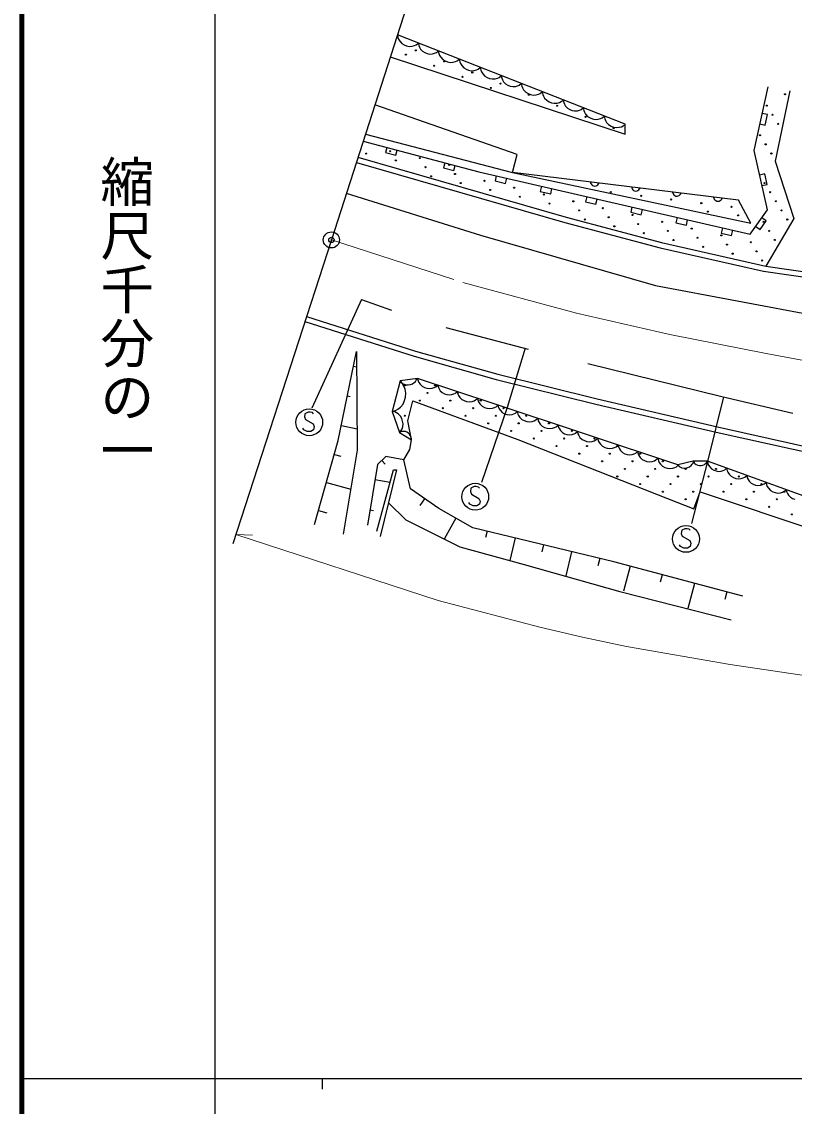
# Model space of a CAD drawing. Units: millimetres, scale not verified. Extents: x 40000 to 680000, y 20000 to 380000.
# Drawn here: x 40000 to 111972, y 202409 to 303398 of the extents above; entities that cross this region are included whole.
import ezdxf
from ezdxf.enums import TextEntityAlignment as Align

# ---------------------------------------------------------------- set-up
doc = ezdxf.new("R2010")
doc.units = ezdxf.units.MM
doc.header["$LTSCALE"] = 1000
doc.header["$PDMODE"] = 32
doc.header["$PDSIZE"] = 500
doc.linetypes.add('CHAIN', pattern=[18.5, 12, -1.5, 3.5, -1.5])
for name, color, linetype, lineweight in [('M-BGD', 7, 'Continuous', 25), ('M-BGD-EXST', 7, 'Continuous', 25), ('M-BMK', 2, 'CHAIN', 13), ('M-BMK-OTRS', 5, 'Continuous', 25), ('M-BMK-SRVR', 3, 'Continuous', 25), ('M-STR-HTXT', 7, 'Continuous', 13), ('M-STR-STRC', 7, 'Continuous', 25), ('M-TTL', 2, 'Continuous', 140), ('M-TTL-BAND', 7, 'Continuous', 25)]:
    doc.layers.add(name, color=color, linetype=linetype, lineweight=lineweight)
doc.layers.add('M-OTRS', color=6, linetype='Continuous')
doc.styles.add('@ＭＳ ゴシック', font='')
doc.styles.get('@ＭＳ ゴシック').set_extended_font_data('@MS Gothic')

msp = doc.modelspace()

# ---------------------------------------------------------------- linework, layer by layer
at = {"layer": 'M-BGD'}
for p, q in [((96211, 293844), (74994, 302163)), ((74994, 302163), (75034, 301921)), ((75034, 301921), (75106, 301758)), ((75106, 301758), (75216, 301580)), ((75216, 301580), (75405, 301370)), ((75405, 301370), (75624, 301239)), ((75624, 301239), (75858, 301147)), ((75858, 301147), (76108, 301094)), ((76108, 301094), (76389, 301120)), ((76389, 301120), (76591, 301176)), ((76591, 301176), (76755, 301247)), ((76755, 301247), (76949, 301396)), ((76949, 301396), (76987, 301166)), ((76987, 301166), (77055, 301011)), ((77055, 301011), (77160, 300841)), ((74334, 300114), (96211, 292924)), ((77160, 300841), (77340, 300641)), ((77340, 300641), (77549, 300517)), ((77549, 300517), (77772, 300429)), ((77772, 300429), (78010, 300379)), ((78010, 300379), (78278, 300403)), ((78278, 300403), (78470, 300456)), ((78470, 300456), (78626, 300524)), ((78626, 300524), (78811, 300666)), ((78811, 300666), (78851, 300425)), ((78851, 300425), (78923, 300262)), ((78923, 300262), (79033, 300083)), ((79033, 300083), (79222, 299874)), ((79222, 299874), (79441, 299743)), ((79441, 299743), (79676, 299651)), ((79676, 299651), (79926, 299598)), ((79926, 299598), (80206, 299623)), ((80206, 299623), (80409, 299679)), ((80409, 299679), (80572, 299750)), ((80572, 299750), (80766, 299900)), ((80766, 299900), (80806, 299658)), ((80806, 299658), (80878, 299495)), ((80878, 299495), (80988, 299316)), ((80988, 299316), (81177, 299107)), ((81177, 299107), (81396, 298976)), ((81396, 298976), (81631, 298884)), ((82364, 298913), (82527, 298984)), ((82527, 298984), (82721, 299133)), ((82721, 299133), (82762, 298892)), ((81631, 298884), (81881, 298831)), ((81881, 298831), (82161, 298857)), ((82161, 298857), (82364, 298913)), ((82762, 298892), (82833, 298729)), ((82833, 298729), (82943, 298550)), ((82943, 298550), (83132, 298341)), ((83132, 298341), (83351, 298210)), ((83351, 298210), (83586, 298118)), ((83586, 298118), (83836, 298065)), ((83836, 298065), (84116, 298090)), ((84116, 298090), (84319, 298146)), ((84319, 298146), (84482, 298217)), ((84482, 298217), (84676, 298367)), ((84676, 298367), (84715, 298137)), ((84715, 298137), (84783, 297981)), ((84783, 297981), (84888, 297811)), ((84888, 297811), (85067, 297612)), ((85067, 297612), (85276, 297487)), ((85276, 297487), (85500, 297399)), ((85500, 297399), (85738, 297349)), ((85738, 297349), (86005, 297373)), ((86005, 297373), (86198, 297426)), ((86198, 297426), (86353, 297494)), ((86353, 297494), (86538, 297637)), ((86538, 297637), (86579, 297395)), ((86579, 297395), (86650, 297232)), ((86650, 297232), (86760, 297053)), ((86760, 297053), (86949, 296844)), ((108236, 291390), (109524, 297341)), ((111549, 296973), (110199, 290409)), ((86949, 296844), (87168, 296713)), ((87168, 296713), (87403, 296621)), ((87403, 296621), (87653, 296568)), ((87653, 296568), (87933, 296593)), ((87933, 296593), (88136, 296649)), ((88136, 296649), (88299, 296721)), ((88299, 296721), (88493, 296870)), ((88493, 296870), (88534, 296629)), ((88534, 296629), (88605, 296465)), ((88605, 296465), (88715, 296287)), ((88715, 296287), (88904, 296078)), ((88904, 296078), (89123, 295946)), ((89123, 295946), (89358, 295854)), ((90091, 295883), (90254, 295954)), ((90254, 295954), (90448, 296104)), ((90448, 296104), (90487, 295874)), ((86149, 291022), (72895, 295646)), ((89358, 295854), (89608, 295802)), ((89608, 295802), (89889, 295827)), ((89889, 295827), (90091, 295883)), ((90487, 295874), (90555, 295718)), ((90555, 295718), (90660, 295548)), ((90660, 295548), (90840, 295349)), ((90840, 295349), (91048, 295224)), ((91048, 295224), (91272, 295136)), ((91272, 295136), (91510, 295086)), ((91510, 295086), (91777, 295110)), ((91777, 295110), (91970, 295163)), ((91970, 295163), (92125, 295231)), ((92125, 295231), (92310, 295374)), ((92310, 295374), (92351, 295132)), ((92351, 295132), (92422, 294969)), ((92422, 294969), (92533, 294790)), ((92533, 294790), (92721, 294581)), ((92721, 294581), (92941, 294450)), ((92941, 294450), (93175, 294358)), ((93175, 294358), (93425, 294305)), ((93425, 294305), (93706, 294330)), ((93706, 294330), (93908, 294386)), ((93908, 294386), (94071, 294458)), ((94071, 294458), (94265, 294607)), ((94265, 294607), (94306, 294366)), ((94306, 294366), (94377, 294202)), ((94377, 294202), (94488, 294024)), ((94488, 294024), (94676, 293814)), ((109475, 294749), (108986, 294854)), ((109263, 293771), (109475, 294749)), ((72015, 292912), (85720, 289366)), ((94676, 293814), (94896, 293683)), ((94896, 293683), (95130, 293591)), ((95130, 293591), (95380, 293539)), ((95380, 293539), (95661, 293564)), ((95661, 293564), (95863, 293620)), ((95863, 293620), (96026, 293691)), ((96026, 293691), (96220, 293841)), ((96211, 292924), (96211, 293844)), ((108774, 293877), (109263, 293771)), ((71813, 292282), (82591, 289427)), ((74024, 291697), (73896, 291213)), ((73896, 291213), (74862, 290957)), ((74862, 290957), (74991, 291441)), ((85720, 289366), (86149, 291022)), ((109463, 285869), (108236, 291390)), ((71174, 290299), (90599, 284707)), ((71327, 290775), (90732, 285189)), ((79413, 290269), (79285, 289786)), ((80252, 289529), (80380, 290013)), ((110199, 290409), (111917, 285071)), ((79285, 289786), (80252, 289529)), ((82591, 289427), (107868, 283599)), ((84210, 289054), (84098, 288566)), ((85072, 288342), (85185, 288829)), ((85720, 289366), (107929, 284642)), ((106764, 286789), (85720, 289366)), ((109229, 289226), (108741, 289118)), ((109446, 288250), (109229, 289226)), ((84098, 288566), (85072, 288342)), ((88423, 288082), (88311, 287595)), ((89285, 287370), (89397, 287858)), ((92980, 288477), (93000, 288378)), ((93000, 288378), (93038, 288292)), ((93038, 288292), (93107, 288203)), ((93107, 288203), (93181, 288146)), ((93181, 288146), (93272, 288102)), ((93272, 288102), (93400, 288087)), ((93400, 288087), (93499, 288107)), ((93499, 288107), (93584, 288145)), ((93584, 288145), (93673, 288214)), ((93673, 288214), (93730, 288288)), ((93730, 288288), (93774, 288379)), ((96805, 288008), (96825, 287909)), ((96825, 287909), (96863, 287824)), ((96863, 287824), (96932, 287735)), ((97498, 287746), (97555, 287820)), ((97555, 287820), (97599, 287911)), ((108958, 288141), (109446, 288250)), ((88311, 287595), (89285, 287370)), ((92636, 287111), (92523, 286624)), ((93498, 286399), (93610, 286886)), ((96932, 287735), (97006, 287677)), ((97006, 287677), (97097, 287634)), ((97097, 287634), (97224, 287618)), ((97224, 287618), (97323, 287639)), ((97323, 287639), (97409, 287676)), ((97409, 287676), (97498, 287746)), ((100629, 287540), (100649, 287441)), ((100649, 287441), (100687, 287356)), ((100687, 287356), (100757, 287266)), ((100757, 287266), (100831, 287209)), ((100831, 287209), (100922, 287166)), ((100922, 287166), (101049, 287150)), ((101049, 287150), (101148, 287170)), ((101148, 287170), (101233, 287208)), ((101233, 287208), (101323, 287278)), ((101323, 287278), (101380, 287351)), ((101380, 287351), (101423, 287443)), ((104454, 287072), (104474, 286972)), ((104474, 286972), (104512, 286887)), ((104512, 286887), (104582, 286798)), ((105058, 286740), (105147, 286809)), ((105147, 286809), (105205, 286883)), ((105205, 286883), (105248, 286974)), ((92523, 286624), (93498, 286399)), ((96849, 286139), (96736, 285652)), ((97711, 285428), (97823, 285915)), ((104582, 286798), (104655, 286741)), ((104655, 286741), (104747, 286697)), ((104747, 286697), (104874, 286682)), ((104874, 286682), (104973, 286702)), ((104973, 286702), (105058, 286740)), ((107929, 284642), (106764, 286789)), ((107868, 283599), (109463, 285869)), ((90732, 285189), (99602, 282837)), ((96736, 285652), (97711, 285428)), ((101061, 285168), (100949, 284681)), ((101924, 284456), (102036, 284943)), ((108787, 284037), (109362, 284855)), ((109362, 284855), (108953, 285143)), ((111917, 285071), (109321, 280640)), ((90599, 284707), (99483, 282351)), ((100949, 284681), (101924, 284456)), ((105274, 284197), (105162, 283709)), ((106136, 283485), (106249, 283972)), ((108378, 284325), (108787, 284037)), ((99602, 282837), (109321, 280640)), ((105162, 283709), (106136, 283485)), ((99483, 282351), (109114, 280165)), ((109114, 280165), (119666, 278643)), ((109321, 280640), (119735, 279139)), ((66539, 275951), (76689, 272722)), ((66385, 275476), (76545, 272243)), ((69496, 264417), (71183, 272700)), ((71183, 272700), (71260, 263497)), ((76689, 272722), (84342, 270579)), ((76545, 272243), (84214, 270095)), ((70902, 271319), (71195, 271260)), ((75248, 269944), (74512, 267097)), ((75475, 269664), (75238, 269905)), ((76868, 270190), (75248, 269944)), ((75248, 269944), (75367, 269800)), ((75367, 269800), (75476, 269720)), ((75600, 269452), (75475, 269664)), ((75476, 269720), (75617, 269644)), ((75617, 269644), (75821, 269578)), ((76206, 269604), (76391, 269664)), ((76391, 269664), (76566, 269788)), ((76566, 269788), (76679, 269902)), ((76679, 269902), (76759, 270011)), ((76759, 270011), (76830, 270184)), ((84003, 267815), (76868, 270190)), ((76868, 270190), (76919, 269962)), ((76919, 269962), (76995, 269810)), ((76995, 269810), (77109, 269646)), ((77109, 269646), (77298, 269456)), ((84214, 270095), (93494, 267795)), ((84342, 270579), (93611, 268281)), ((75710, 269184), (75600, 269452)), ((75792, 268803), (75710, 269184)), ((75761, 268452), (75792, 268803)), ((75821, 269578), (76016, 269575)), ((76016, 269575), (76206, 269604)), ((77298, 269456), (77514, 269343)), ((77514, 269343), (77741, 269267)), ((77741, 269267), (77982, 269229)), ((77982, 269229), (78247, 269267)), ((78247, 269267), (78437, 269331)), ((78437, 269331), (78589, 269407)), ((78589, 269407), (78766, 269559)), ((78766, 269559), (78814, 269342)), ((78814, 269342), (78886, 269198)), ((78886, 269198), (78994, 269042)), ((78994, 269042), (79175, 268862)), ((79175, 268862), (79379, 268754)), ((79379, 268754), (79595, 268682)), ((79595, 268682), (79824, 268646)), ((79824, 268646), (80076, 268682)), ((80076, 268682), (80256, 268743)), ((80256, 268743), (80400, 268815)), ((80400, 268815), (80569, 268959)), ((80569, 268959), (80619, 268731)), ((80619, 268731), (80695, 268580)), ((70340, 268558), (70603, 268505)), ((75275, 267499), (75530, 267793)), ((75530, 267793), (75674, 268115)), ((75674, 268115), (75761, 268452)), ((75960, 266219), (76451, 268084)), ((76451, 268084), (86218, 264501)), ((80695, 268580), (80809, 268415)), ((80809, 268415), (80999, 268226)), ((80999, 268226), (81214, 268112)), ((81214, 268112), (81442, 268036)), ((81442, 268036), (81682, 267999)), ((81682, 267999), (81948, 268037)), ((81948, 268037), (82138, 268100)), ((82138, 268100), (82289, 268176)), ((82289, 268176), (82466, 268328)), ((82466, 268328), (82517, 268100)), ((82517, 268100), (82593, 267949)), ((82593, 267949), (82707, 267784)), ((82707, 267784), (82897, 267595)), ((101132, 262122), (84003, 267815)), ((84187, 267545), (84364, 267697)), ((84364, 267697), (84413, 267481)), ((93494, 267795), (104690, 265187)), ((93611, 268281), (104801, 265675)), ((74745, 267067), (74505, 267116)), ((74512, 267097), (74836, 267193)), ((74512, 267097), (75199, 265134)), ((74906, 266989), (74745, 267067)), ((74836, 267193), (75048, 267318)), ((75080, 266872), (74906, 266989)), ((75048, 267318), (75275, 267499)), ((75282, 266676), (75080, 266872)), ((75405, 266452), (75282, 266676)), ((82897, 267595), (83112, 267481)), ((83112, 267481), (83340, 267405)), ((83340, 267405), (83580, 267368)), ((83580, 267368), (83846, 267406)), ((83846, 267406), (84036, 267469)), ((84036, 267469), (84187, 267545)), ((84413, 267481), (84485, 267337)), ((84485, 267337), (84593, 267181)), ((84593, 267181), (84773, 267000)), ((84773, 267000), (84978, 266892)), ((84978, 266892), (85194, 266820)), ((85194, 266820), (85422, 266785)), ((85422, 266785), (85675, 266821)), ((85675, 266821), (85855, 266881)), ((85855, 266881), (85999, 266953)), ((85999, 266953), (86167, 267098)), ((86167, 267098), (86218, 266870)), ((86218, 266870), (86294, 266718)), ((86294, 266718), (86408, 266554)), ((69777, 265798), (71243, 265499)), ((75488, 266214), (75405, 266452)), ((75433, 265483), (75496, 265683)), ((75532, 265963), (75488, 266214)), ((75496, 265683), (75532, 265963)), ((76303, 264452), (75960, 266219)), ((86408, 266554), (86598, 266364)), ((86598, 266364), (86813, 266251)), ((86813, 266251), (87041, 266175)), ((87041, 266175), (87281, 266137)), ((87281, 266137), (87547, 266175)), ((87547, 266175), (87736, 266239)), ((87736, 266239), (87888, 266315)), ((87888, 266315), (88065, 266467)), ((88065, 266467), (88116, 266239)), ((88116, 266239), (88192, 266087)), ((88192, 266087), (88306, 265923)), ((88306, 265923), (88496, 265733)), ((88496, 265733), (88711, 265620)), ((88711, 265620), (88939, 265544)), ((89445, 265544), (89634, 265608)), ((89634, 265608), (89786, 265684)), ((89786, 265684), (89963, 265836)), ((89963, 265836), (90011, 265619)), ((90011, 265619), (90083, 265475)), ((104801, 265675), (114443, 263532)), ((75332, 265205), (75197, 265135)), ((75199, 265134), (75356, 265322)), ((75199, 265134), (76303, 264452)), ((75439, 265230), (75332, 265205)), ((75356, 265322), (75433, 265483)), ((75569, 265242), (75439, 265230)), ((75743, 265226), (75569, 265242)), ((75889, 265166), (75743, 265226)), ((76022, 265084), (75889, 265166)), ((76141, 264980), (76022, 265084)), ((76233, 264832), (76141, 264980)), ((76280, 264711), (76233, 264832)), ((76305, 264604), (76280, 264711)), ((76303, 264452), (76305, 264604)), ((88939, 265544), (89179, 265506)), ((89179, 265506), (89445, 265544)), ((90083, 265475), (90192, 265319)), ((90192, 265319), (90372, 265139)), ((90372, 265139), (90576, 265031)), ((90576, 265031), (90793, 264959)), ((90793, 264959), (91021, 264923)), ((91021, 264923), (91273, 264959)), ((91273, 264959), (91454, 265020)), ((91454, 265020), (91598, 265092)), ((91598, 265092), (91766, 265236)), ((91766, 265236), (91817, 265008)), ((91817, 265008), (91893, 264857)), ((91893, 264857), (92007, 264692)), ((92007, 264692), (92197, 264503)), ((93487, 264453), (93664, 264605)), ((93664, 264605), (93715, 264377)), ((104690, 265187), (114353, 263040)), ((67272, 256595), (69496, 264417)), ((76156, 263569), (76303, 264452)), ((86218, 264501), (100157, 259004)), ((92197, 264503), (92412, 264389)), ((92412, 264389), (92639, 264313)), ((92639, 264313), (92880, 264276)), ((92880, 264276), (93145, 264314)), ((93145, 264314), (93335, 264377)), ((93335, 264377), (93487, 264453)), ((93715, 264377), (93791, 264226)), ((93791, 264226), (93905, 264061)), ((93905, 264061), (94094, 263872)), ((94094, 263872), (94310, 263758)), ((94310, 263758), (94537, 263682)), ((94537, 263682), (94778, 263645)), ((94778, 263645), (95043, 263683)), ((95043, 263683), (95233, 263746)), ((95233, 263746), (95385, 263822)), ((95385, 263822), (95562, 263974)), ((95562, 263974), (95610, 263758)), ((95610, 263758), (95682, 263614)), ((95682, 263614), (95790, 263458)), ((69125, 263114), (69718, 262945)), ((71260, 263497), (69956, 255675)), ((73935, 262911), (73137, 262174)), ((75591, 262604), (73935, 262911)), ((75591, 262604), (76156, 263569)), ((76205, 259904), (75591, 262604)), ((95790, 263458), (95971, 263277)), ((95971, 263277), (96175, 263169)), ((96175, 263169), (96391, 263098)), ((96391, 263098), (96620, 263062)), ((96620, 263062), (96872, 263098)), ((96872, 263098), (97052, 263158)), ((97052, 263158), (97196, 263230)), ((97196, 263230), (97365, 263375)), ((97365, 263375), (97415, 263147)), ((97415, 263147), (97491, 262995)), ((97491, 262995), (97605, 262831)), ((97605, 262831), (97795, 262641)), ((97795, 262641), (98010, 262528)), ((98934, 262516), (99085, 262592)), ((99085, 262592), (99262, 262744)), ((99262, 262744), (99313, 262516)), ((73137, 262174), (72217, 256530)), ((73088, 255953), (74622, 261659)), ((74929, 261659), (73395, 255462)), ((73536, 262542), (73844, 262209)), ((74622, 261659), (74929, 261659)), ((98010, 262528), (98238, 262452)), ((98238, 262452), (98478, 262414)), ((98478, 262414), (98744, 262452)), ((98744, 262452), (98934, 262516)), ((99313, 262516), (99389, 262364)), ((99389, 262364), (99503, 262200)), ((99503, 262200), (99693, 262010)), ((99693, 262010), (99908, 261897)), ((99908, 261897), (100136, 261821)), ((100136, 261821), (100376, 261783)), ((100376, 261783), (100642, 261821)), ((100642, 261821), (100832, 261885)), ((100832, 261885), (100983, 261961)), ((100983, 261961), (101160, 262113)), ((102555, 262466), (101132, 262122)), ((101132, 262122), (101255, 261997)), ((101255, 261997), (101363, 261931)), ((101363, 261931), (101501, 261872)), ((101501, 261872), (101697, 261826)), ((101697, 261826), (101879, 261840)), ((101879, 261840), (102054, 261882)), ((102054, 261882), (102222, 261953)), ((102222, 261953), (102376, 262083)), ((102376, 262083), (102471, 262199)), ((102471, 262199), (102538, 262307)), ((102538, 262307), (102590, 262474)), ((103880, 262466), (102555, 262466)), ((102555, 262466), (102633, 262336)), ((102633, 262336), (102711, 262258)), ((102711, 262258), (102815, 262180)), ((102815, 262180), (102971, 262102)), ((102971, 262102), (103127, 262076)), ((103127, 262076), (103283, 262076)), ((103283, 262076), (103439, 262102)), ((103439, 262102), (103595, 262180)), ((103595, 262180), (103699, 262258)), ((103699, 262258), (103777, 262336)), ((103777, 262336), (103855, 262466)), ((120372, 256527), (103880, 262466)), ((103880, 262466), (103923, 262248)), ((103923, 262248), (103992, 262102)), ((103992, 262102), (104096, 261944)), ((104096, 261944), (104272, 261759)), ((104272, 261759), (104474, 261646)), ((104474, 261646), (104688, 261569)), ((104688, 261569), (104916, 261527)), ((105169, 261557), (105350, 261613)), ((105350, 261613), (105496, 261682)), ((105496, 261682), (105668, 261822)), ((105668, 261822), (105713, 261593)), ((105713, 261593), (105785, 261440)), ((72907, 260763), (74319, 260533)), ((104916, 261527), (105169, 261557)), ((105785, 261440), (105895, 261272)), ((105895, 261272), (106080, 261078)), ((106080, 261078), (106293, 260959)), ((106293, 260959), (106518, 260878)), ((106518, 260878), (106758, 260834)), ((106758, 260834), (107024, 260866)), ((107024, 260866), (107215, 260924)), ((107215, 260924), (107369, 260997)), ((107369, 260997), (107550, 261144)), ((107550, 261144), (107593, 260927)), ((107593, 260927), (107661, 260781)), ((107661, 260781), (107766, 260622)), ((107766, 260622), (107941, 260438)), ((68384, 260506), (70654, 259861)), ((78843, 258064), (76205, 259904)), ((102604, 258048), (103193, 259619)), ((103193, 259619), (119537, 254171)), ((107941, 260438), (108143, 260325)), ((108143, 260325), (108358, 260247)), ((108358, 260247), (108585, 260206)), ((108585, 260206), (108838, 260236)), ((108838, 260236), (109020, 260292)), ((109020, 260292), (109166, 260360)), ((109166, 260360), (109337, 260500)), ((109337, 260500), (109382, 260272)), ((109382, 260272), (109455, 260118)), ((109455, 260118), (109565, 259951)), ((109565, 259951), (109750, 259757)), ((109750, 259757), (109962, 259638)), ((109962, 259638), (110188, 259557)), ((110188, 259557), (110427, 259513)), ((110427, 259513), (110694, 259544)), ((110694, 259544), (110885, 259603)), ((110885, 259603), (111038, 259675)), ((111038, 259675), (111219, 259823)), ((111219, 259823), (111262, 259605)), ((111262, 259605), (111331, 259460)), ((74172, 258602), (75775, 257021)), ((77524, 258984), (77084, 258353)), ((100157, 259004), (102604, 258048)), ((111331, 259460), (111435, 259301)), ((111435, 259301), (111611, 259116)), ((111611, 259116), (111812, 259003)), ((111812, 259003), (112027, 258926)), ((67643, 257899), (68411, 257680)), ((72447, 257941), (72785, 257886)), ((82033, 256285), (78843, 258064)), ((75775, 257021), (80806, 254505)), ((80438, 257174), (79355, 255231)), ((95162, 253094), (82033, 256285)), ((83346, 255966), (83199, 255358)), ((80806, 254505), (86819, 252849)), ((85972, 255327), (85461, 253223)), ((88598, 254689), (88439, 254037)), ((91224, 254051), (90680, 251816)), ((86819, 252849), (95715, 250333)), ((93850, 253413), (93682, 252724)), ((107187, 249904), (95162, 253094)), ((96666, 252695), (96051, 250379)), ((99672, 251898), (99487, 251201)), ((102678, 251100), (102060, 248772)), ((95715, 250333), (106083, 247695)), ((105684, 250303), (105498, 249602))]:
    msp.add_line(p, q, dxfattribs=at)
for centre in [(75794, 300330), (76710, 300730), (78427, 299298), (79344, 299698), (81061, 298265), (81977, 298666), (83694, 297233), (84610, 297633), (87244, 296601), (111104, 296640), (89877, 295568), (109408, 295580), (92510, 294536), (109938, 294732), (110468, 293884), (95143, 293503), (108772, 292824), (109303, 291976), (72097, 291121), (74323, 291334), (109833, 291128), (74853, 290486), (77079, 290698), (77609, 289850), (79835, 290063), (78139, 289002), (80365, 289215), (80895, 288367), (83121, 288579), (85877, 287944), (109197, 288372), (83651, 287731), (86407, 287096), (88633, 287308), (94888, 287531), (97695, 287187), (100503, 286843), (109727, 287524), (89164, 286460), (91390, 286673), (91920, 285825), (94146, 286037), (103310, 286499), (106118, 286156), (110257, 286676), (110788, 285828), (92450, 284977), (94676, 285189), (96902, 285402), (99658, 284766), (103926, 285712), (106734, 285368), (109092, 284768), (111318, 284980), (95206, 284341), (97432, 284554), (100188, 283918), (102414, 284131), (109622, 283920), (97962, 283706), (100718, 283070), (102944, 283283), (105170, 283495), (107926, 282860), (110152, 283072), (103474, 282435), (105700, 282647), (106230, 281799), (108456, 282012), (108986, 281164), (75685, 269537), (77806, 268830), (78514, 269537), (80635, 268830), (77099, 268123), (79928, 268123), (82756, 268123), (75685, 266708), (79221, 267415), (81342, 266708), (82049, 267415), (84170, 266708), (84877, 267415), (86999, 266708), (83463, 266001), (86292, 266001), (89120, 266001), (85585, 265294), (87706, 264587), (88413, 265294), (90534, 264587), (91241, 265294), (93363, 264587), (89827, 263880), (92656, 263880), (95484, 263880), (91949, 263173), (94777, 263173), (97605, 263173), (94070, 262466), (96191, 261759), (96898, 262466), (99020, 261759), (99727, 262466), (101848, 261759), (104676, 261759), (95484, 261051), (98313, 261051), (101141, 261051), (103969, 261051), (106798, 261051), (97605, 260344), (99727, 259637), (100434, 260344), (102555, 259637), (103262, 260344), (105384, 259637), (106091, 260344), (108212, 259637), (108919, 260344), (111040, 259637), (101848, 258930), (107505, 258930), (110333, 258930), (109626, 258223), (111748, 257516)]:
    msp.add_circle(centre, 50, dxfattribs=at)
at = {"layer": 'M-BGD-EXST'}
for p, q in [((71643, 277531), (67042, 267408)), ((86904, 273006), (85217, 267485)), ((105387, 268482), (103929, 262577)), ((66387, 266899), (66337, 266599)), ((66687, 267049), (66387, 266899)), ((66887, 267049), (66687, 267049)), ((67087, 266999), (66887, 267049)), ((67187, 266899), (67087, 266999)), ((85217, 267485), (82840, 260506)), ((66337, 266599), (66437, 266349)), ((66437, 266349), (67137, 265949)), ((67137, 265949), (67237, 265699)), ((67237, 265699), (67187, 265399)), ((66287, 265399), (66187, 265549)), ((66587, 265249), (66287, 265399)), ((66937, 265249), (66587, 265249)), ((67187, 265399), (66937, 265249)), ((103929, 262577), (102396, 256672)), ((81848, 259967), (81798, 259667)), ((81798, 259667), (81898, 259417)), ((82148, 260117), (81848, 259967)), ((82348, 260117), (82148, 260117)), ((82548, 260067), (82348, 260117)), ((82648, 259967), (82548, 260067)), ((81748, 258467), (81648, 258617)), ((81898, 259417), (82598, 259017)), ((82598, 259017), (82698, 258767)), ((82698, 258767), (82648, 258467)), ((82048, 258317), (81748, 258467)), ((82398, 258317), (82048, 258317)), ((82648, 258467), (82398, 258317)), ((101480, 256040), (101430, 255740)), ((101430, 255740), (101530, 255490)), ((101780, 256190), (101480, 256040)), ((101980, 256190), (101780, 256190)), ((102180, 256140), (101980, 256190)), ((102280, 256040), (102180, 256140)), ((101380, 254540), (101280, 254690)), ((101680, 254390), (101380, 254540)), ((101530, 255490), (102230, 255090)), ((102280, 254540), (102030, 254390)), ((102230, 255090), (102330, 254840)), ((102330, 254840), (102280, 254540)), ((102030, 254390), (101680, 254390))]:
    msp.add_line(p, q, dxfattribs=at)
for centre in [(66787, 266099), (82248, 259167), (101880, 255240)]:
    msp.add_circle(centre, 1250, dxfattribs=at)
at = {"layer": 'M-BMK'}
for p, q in [((68849, 283079), (81089, 279119)), ((81089, 279119), (91691, 276273)), ((91691, 276273), (100377, 274263)), ((100377, 274263), (109359, 272496)), ((109359, 272496), (118328, 270852))]:
    msp.add_line(p, q, dxfattribs=at)
at = {"layer": 'M-BMK-OTRS'}
for p, q in [((81426, 322142), (68849, 283079)), ((68849, 283079), (59678, 254790))]:
    msp.add_line(p, q, dxfattribs=at)
at = {"layer": 'M-BMK-SRVR'}
for radius in [750, 30]:
    msp.add_circle((68849, 283079), radius, dxfattribs=at)
at = {"layer": 'M-OTRS'}
msp.add_point((68849, 283079), dxfattribs=at)
at = {"layer": 'M-STR-HTXT'}
for q in [(61509, 255573), (78796, 249515)]:
    msp.add_line((59952, 255637), q, dxfattribs=at)
msp.add_lwpolyline([(78796, 249515), (88274, 247018), (92229, 246091), (96339, 245233), (105994, 243538), (115635, 242106), (125359, 240883), (135052, 239954), (144833, 239333), (154430, 239042), (164074, 239065), (173867, 239416), (183546, 240018), (193303, 240932), (202871, 242221), (206629, 242789)], dxfattribs=at)
at = {"layer": 'M-STR-STRC'}
for p, q in [((70215, 287435), (82738, 283510)), ((82738, 283510), (99027, 278829)), ((99027, 278829), (119061, 275085)), ((71643, 277531), (74440, 276542)), ((79520, 274912), (87189, 272899)), ((92749, 271557), (105211, 268489)), ((105211, 268489), (111826, 266955))]:
    msp.add_line(p, q, dxfattribs=at)
at = {"layer": 'M-TTL'}
msp.add_line((40000, 380000), (40000, 20000), dxfattribs=at)
at = {"layer": 'M-TTL-BAND'}
for p, q in [((58000, 370000), (58000, 20000)), ((40000, 205000), (579000, 205000)), ((68000, 205000), (68000, 204000))]:
    msp.add_line(p, q, dxfattribs=at)

# ---------------------------------------------------------------- texts
at = {"layer": 'M-TTL-BAND', "style": '@ＭＳ ゴシック'}
msp.add_text('縮尺千分の一', height=3666, rotation=270, dxfattribs=at).set_placement((49777, 261030), align=Align.MIDDLE_RIGHT)

doc.saveas('drawing.dxf')
